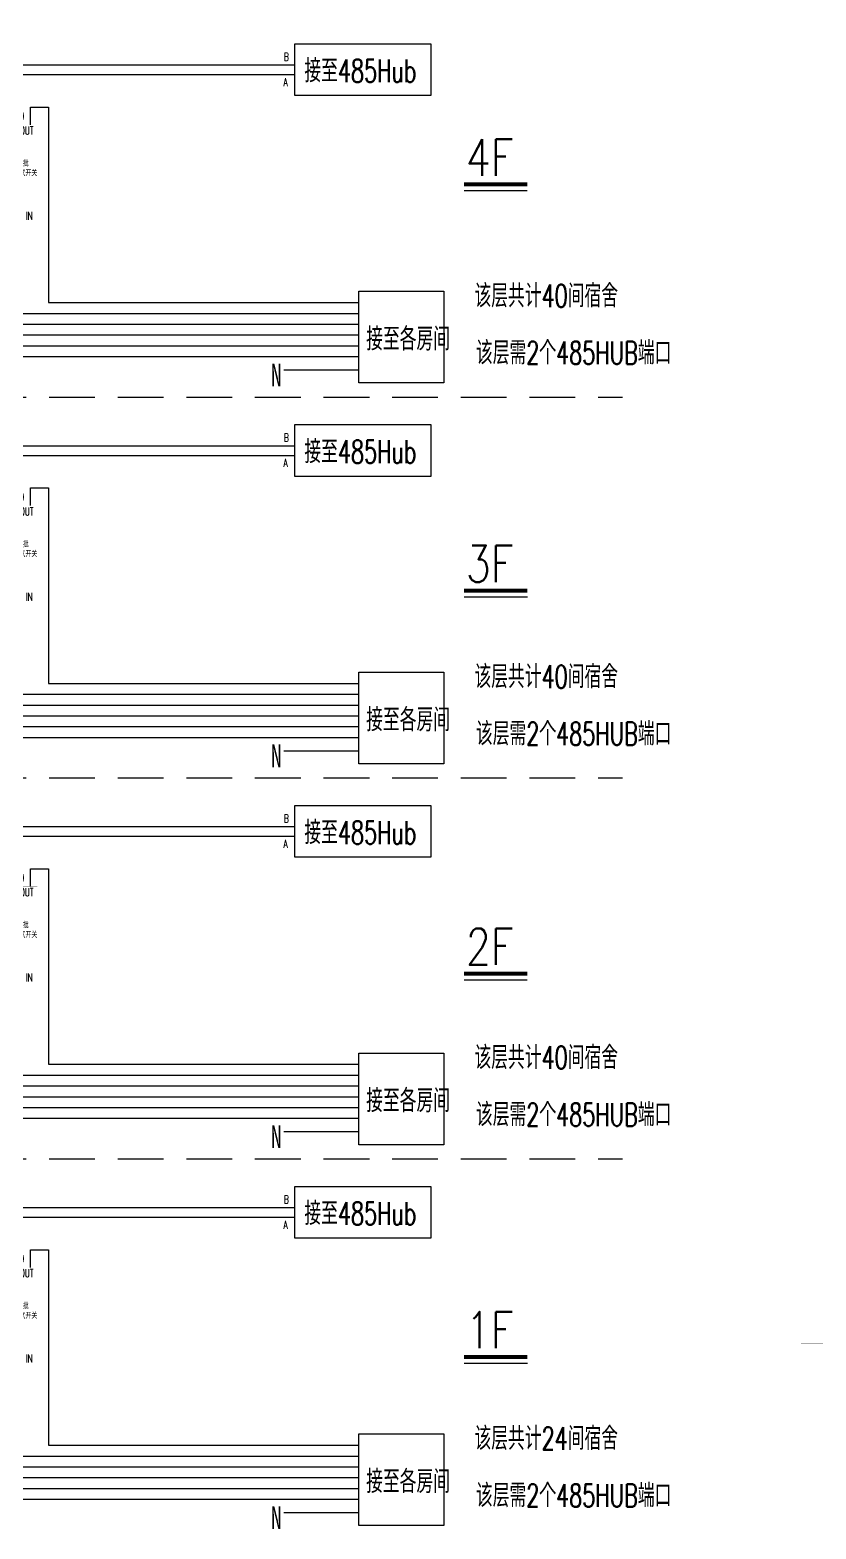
# Model space of a CAD drawing. Header units: millimetres. Extents: x -14098 to 347972, y -58509 to 133182.
# Drawn here: x 303369 to 320555, y 61713 to 94490 of the extents above; entities that cross this region are included whole.
import ezdxf
from ezdxf.enums import TextEntityAlignment as Align

# ---------------------------------------------------------------- set-up
doc = ezdxf.new("R2010")
doc.units = ezdxf.units.MM
doc.header["$LTSCALE"] = 1000
doc.linetypes.add('DASHED2', pattern=[0.375, 0.25, -0.125])
for name, color, linetype in [('6文字层', 3, 'Continuous'), ('RD', 1, 'Continuous'), ('TEXT', 3, 'Continuous')]:
    doc.layers.add(name, color=color, linetype=linetype)
doc.styles.add('PC_TEXTSTYLE', font='simplex.shx', dxfattribs={"width": 0.707, "bigfont": 'intecad.shx'})
doc.styles.add('romand', font='romans.shx', dxfattribs={"width": 0.75, "height": 300, "bigfont": 'fhztxt.shx'})
doc.styles.add('Z', font='romans', dxfattribs={"width": 0.8, "bigfont": 'z'})
doc.styles.add('样式 1', font='', dxfattribs={"width": 0.707})
doc.styles.get('样式 1').set_extended_font_data('KaiTi_GB2312')

# ---------------------------------------------------------------- blocks, each defined once
blk = doc.blocks.new('A$C324759D8')
for p, q in [((276, 2276), (276, 2607)), ((526, 2276), (526, 2607))]:
    blk.add_line(p, q)
for points in [[(122, 2452), (1407, 2452), (1407, 2166), (122, 2166)], [(204, 2166), (348, 2166), (348, 2452), (204, 2452)], [(454, 2166), (598, 2166), (598, 2452), (454, 2452)], [(704, 2166), (848, 2166), (848, 2452), (704, 2452)], [(954, 2166), (1098, 2166), (1098, 2452), (954, 2452)], [(1204, 2166), (1348, 2166), (1348, 2452), (1204, 2452)], [(204, 2223), (348, 2223), (348, 2276), (204, 2276)], [(454, 2223), (598, 2223), (598, 2276), (454, 2276)], [(704, 2223), (848, 2223), (848, 2276), (704, 2276)], [(954, 2223), (1098, 2223), (1098, 2276), (954, 2276)], [(1204, 2223), (1348, 2223), (1348, 2276), (1204, 2276)], [(169, 1749), (1360, 1749), (1360, 1005), (169, 1005)], [(122, 624), (1407, 624), (1407, 338), (122, 338)], [(242, 624), (387, 624), (387, 338), (242, 338)], [(242, 567), (387, 567), (387, 514), (242, 514)], [(542, 624), (687, 624), (687, 338), (542, 338)], [(542, 567), (687, 567), (687, 514), (542, 514)], [(842, 624), (987, 624), (987, 338), (842, 338)], [(842, 567), (987, 567), (987, 514), (842, 514)], [(1142, 624), (1287, 624), (1287, 338), (1142, 338)], [(1142, 567), (1287, 567), (1287, 514), (1142, 514)]]:
    blk.add_lwpolyline(points, close=True)
at = {"lineweight": 40}
blk.add_lwpolyline([(122, 2452), (1407, 2452), (1407, 338), (122, 338)], close=True, dxfattribs=at)
at = {"layer": 'RD', "color": 0, "const_width": 1}
blk.add_lwpolyline([(1407, 2452), (1950, 2452), (1950, 338), (1407, 338), (1407, 2452)], dxfattribs=at)
at = {"layer": '6文字层', "color": 7, "style": 'PC_TEXTSTYLE', "width": 0.667}
for s, p in [('B', (148, 2499)), ('A', (555, 2504)), ('+12V', (795, 2546)), ('GND', (1345, 2554)), ('OUT', (1570, 2239)), ('IN', (1701, 372)), ('Lin', (0, 28)), ('N', (455, 7)), ('N', (761, 0)), ('Lout', (1278, 27))]:
    blk.add_text(s, height=175, dxfattribs=at).set_placement(p)
at = {"layer": '6文字层', "color": 7, "style": 'Z', "width": 0.8}
for s, p in [('单批', (1505, 1668)), ('智能识别器', (433, 1571)), ('空气开关', (1432, 1456))]:
    blk.add_text(s, height=125, dxfattribs=at).set_placement(p, align=Align.TOP_LEFT)

msp = doc.modelspace()

# ---------------------------------------------------------------- linework, layer by layer
at = {"color": 5}
for p, q in [((275899, 93729), (309163, 93729)), ((276149, 93516), (309163, 93516)), ((275899, 85401), (309163, 85401)), ((276149, 85188), (309163, 85188)), ((275899, 77073), (309163, 77073)), ((276149, 76860), (309163, 76860)), ((275899, 68746), (309163, 68746)), ((276149, 68532), (309163, 68532))]:
    msp.add_line(p, q, dxfattribs=at)
at = {"color": 4}
for p, q in [((308919, 87060), (310557, 87060)), ((308919, 78732), (310557, 78732)), ((308919, 70405), (310557, 70405)), ((308919, 62077), (310557, 62077))]:
    msp.add_line(p, q, dxfattribs=at)
for points in [[(309163, 94189), (312133, 94189), (312133, 93057), (309163, 93057)], [(310557, 88776), (312421, 88776), (312421, 86772), (310557, 86772)], [(309163, 85861), (312133, 85861), (312133, 84729), (309163, 84729)], [(310557, 80448), (312421, 80448), (312421, 78444), (310557, 78444)], [(309163, 77533), (312133, 77533), (312133, 76401), (309163, 76401)], [(310557, 72120), (312421, 72120), (312421, 70116), (310557, 70116)], [(309163, 69205), (312133, 69205), (312133, 68073), (309163, 68073)], [(310557, 63792), (312421, 63792), (312421, 61788), (310557, 61788)]]:
    msp.add_lwpolyline(points, close=True)
at = {"layer": 'RD', "color": 2}
for p, q in [((303378, 92418), (303378, 92805)), ((303378, 92805), (303777, 92805)), ((303777, 92805), (303777, 88530)), ((303777, 88530), (310557, 88530)), ((300069, 88294), (310557, 88294)), ((288946, 88058), (310557, 88058)), ((281530, 87586), (310557, 87586)), ((285238, 87822), (310557, 87822)), ((277823, 87350), (310557, 87350)), ((303378, 84090), (303378, 84477)), ((303378, 84477), (303777, 84477)), ((303777, 84477), (303777, 80202)), ((303777, 80202), (310557, 80202)), ((288946, 79730), (310557, 79730)), ((300069, 79966), (310557, 79966)), ((285238, 79494), (310557, 79494)), ((277823, 79022), (310557, 79022)), ((281530, 79258), (310557, 79258)), ((303378, 75762), (303378, 76149)), ((303378, 76149), (303777, 76149)), ((303777, 76149), (303777, 71874)), ((303777, 71874), (310557, 71874)), ((300069, 71638), (310557, 71638)), ((285238, 71166), (310557, 71166)), ((288946, 71402), (310557, 71402)), ((281530, 70930), (310557, 70930)), ((277823, 70694), (310557, 70694)), ((303378, 67434), (303378, 67821)), ((303378, 67821), (303777, 67821)), ((303777, 67821), (303777, 63546)), ((300069, 63310), (310557, 63310)), ((303777, 63546), (310557, 63546)), ((288946, 63074), (310557, 63074)), ((285238, 62838), (310557, 62838)), ((277823, 62366), (310557, 62366)), ((281530, 62602), (310557, 62602))]:
    msp.add_line(p, q, dxfattribs=at)
at = {"layer": 'RD', "color": 252, "linetype": 'DASHED2', "ltscale": 4}
for p, q in [((261789, 86464), (316321, 86464)), ((261789, 78136), (316321, 78136)), ((261789, 69808), (316321, 69808))]:
    msp.add_line(p, q, dxfattribs=at)
at = {"layer": 'RD', "const_width": 1}
for points in [[(320227, 111965), (320227, 65770), (326605, 65770), (326605, 111965), (320227, 111965)], [(312133, 93623), (320227, 93623)], [(312133, 85295), (320227, 85295)], [(312133, 76967), (320227, 76967)], [(312133, 68639), (320227, 68639)]]:
    msp.add_lwpolyline(points, dxfattribs=at)
at = {"layer": 'TEXT'}
for p, q in [((312861, 90981), (314241, 90981)), ((312863, 82096), (314248, 82096)), ((312863, 73724), (314243, 73724)), ((312863, 65342), (314248, 65342))]:
    msp.add_line(p, q, dxfattribs=at)
at = {"layer": 'TEXT', "const_width": 89.6}
for points in [[(312858, 91115), (314241, 91115)], [(312860, 82230), (314243, 82230)], [(312860, 73858), (314243, 73858)], [(312860, 65476), (314243, 65476)]]:
    msp.add_lwpolyline(points, dxfattribs=at)

# ---------------------------------------------------------------- block references
at = {"layer": 'RD'}
for p in [(301577, 89966), (301577, 81638), (301577, 73310), (301577, 64983)]:
    msp.add_blockref('A$C324759D8', p, dxfattribs=at)

# ---------------------------------------------------------------- texts
at = {"layer": '6文字层', "color": 7, "style": 'PC_TEXTSTYLE', "width": 0.667}
for s, p in [('B', (308924, 93818)), ('A', (308911, 93263)), ('B', (308924, 85490)), ('A', (308911, 84935)), ('B', (308924, 77162)), ('A', (308911, 76607)), ('B', (308924, 68834)), ('A', (308911, 68279))]:
    msp.add_text(s, height=175, dxfattribs=at).set_placement(p)
at = {"layer": '6文字层', "color": 4, "style": 'PC_TEXTSTYLE', "width": 0.667}
for s, p in [('接至485Hub', (309368, 93347)), ('该层共计40间宿舍', (313087, 88427)), ('接至各房间', (310719, 87484)), ('该层需2个485HUB端口', (313119, 87180)), ('接至485Hub', (309368, 85019)), ('该层共计40间宿舍', (313087, 80100)), ('接至各房间', (310719, 79157)), ('该层需2个485HUB端口', (313119, 78852)), ('接至485Hub', (309368, 76691)), ('该层共计40间宿舍', (313087, 71772)), ('接至各房间', (310719, 70829)), ('该层需2个485HUB端口', (313119, 70524)), ('接至485Hub', (309368, 68363)), ('该层共计24间宿舍', (313087, 63444)), ('接至各房间', (310719, 62501)), ('该层需2个485HUB端口', (313119, 62196))]:
    msp.add_text(s, height=500, dxfattribs=at).set_placement(p)
at = {"layer": '6文字层', "style": '样式 1', "width": 0.707}
for p in [(308635, 86697), (308635, 78369), (308635, 70041), (308635, 61713)]:
    msp.add_text('N', height=500, dxfattribs=at).set_placement(p)
at = {"layer": 'TEXT', "style": 'romand', "width": 0.8}
for s, p in [('4F', (312896, 91304)), ('3F', (312898, 82420)), ('2F', (312898, 74047)), ('1F', (312898, 65665))]:
    msp.add_text(s, height=800, dxfattribs=at).set_placement(p)

doc.saveas('drawing.dxf')
